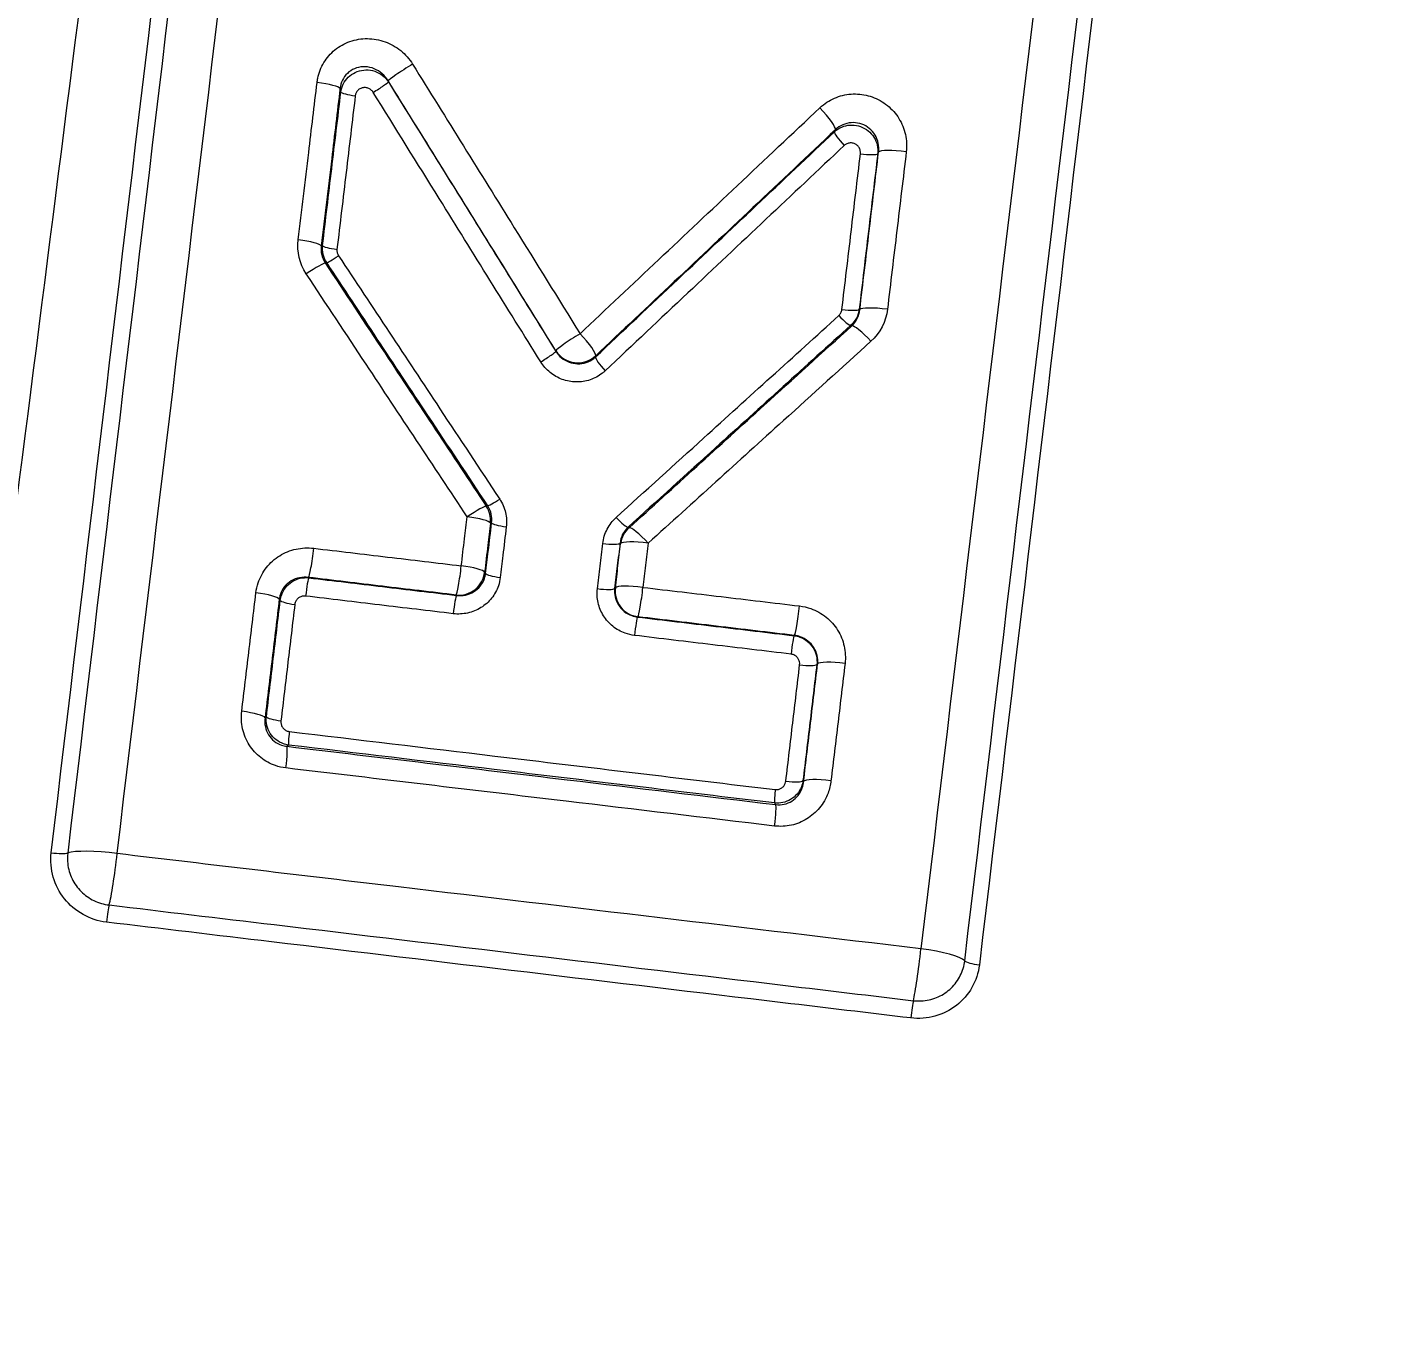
# Model space of a CAD drawing. Header units: millimetres. Extents: x 0 to 594, y 0 to 532.
# Drawn here: x 159.34 to 161.469, y 290.049 to 292.064 of the extents above; entities that cross this region are included whole.
import ezdxf

# ---------------------------------------------------------------- set-up
doc = ezdxf.new("R2010")
doc.units = ezdxf.units.MM
for name, color, linetype, true_color in [('1', 7, 'Continuous', 0xffffff), ('10', 7, 'Continuous', 0xffffff), ('3', 7, 'Continuous', 0xffffff)]:
    doc.layers.add(name, color=color, linetype=linetype, true_color=true_color)
doc.styles.add('iso-1', font='isocp.shx')
doc.dimstyles.get("Standard").update_dxf_attribs({"dimtxt": 0.18, "dimasz": 0.18, "dimexe": 0.18, "dimexo": 0.0625, "dimgap": 0.09, "dimtad": 0, "dimtih": 1, "dimtoh": 1, "dimdec": 4, "dimzin": 0, "dimdsep": 46, "dimtxsty": 'Standard', "dimcen": 0.09, "dimadec": 0, "dimazin": 0, "dimtfac": 1, "dimtdec": 4, "dimtofl": 0, "dimtmove": 0, "dimatfit": 3, "dimfxl": 1, "dimtolj": 1, "dimtzin": 0, "dimarcsym": 0})

# ---------------------------------------------------------------- blocks, each defined once
blk = doc.blocks.new('_U8')
at = {"layer": '1', "color": 250, "lineweight": 13}
for p, q in [((162.604778, 323.399195), (74.625292, 323.399195)), ((76.125292, 284.399195), (76.125292, 323.399195)), ((154.604778, 284.399195), (74.625292, 284.399195))]:
    blk.add_line(p, q, dxfattribs=at)
at = {"layer": '1', "color": 250, "lineweight": 18}
for points in [[(76.125292, 323.399195), (76.586075, 319.899197), (75.664508, 319.899193), (76.125292, 323.399195)], [(76.125292, 284.399195), (75.664508, 287.899193), (76.586075, 287.899197), (76.125292, 284.399195)]]:
    blk.add_solid(points, dxfattribs=at)
at = {"layer": '1', "color": 250, "linetype": 'Continuous', "lineweight": 18, "insert": (75.554239, 301.508142), "char_height": 3.5, "attachment_point": 7, "rotation": 90, "line_spacing_factor": 0.963855, "style": 'iso-1'}
blk.add_mtext('\\W0.6850;780', dxfattribs=at)
blk = doc.blocks.new('_U10')
at = {"layer": '1', "color": 250, "lineweight": 13}
for p, q in [((162.604778, 323.399195), (60.03289, 323.399195)), ((61.53289, 323.399195), (61.53289, 258.399195)), ((145.141402, 258.399195), (60.03289, 258.399195))]:
    blk.add_line(p, q, dxfattribs=at)
at = {"layer": '1', "color": 250, "lineweight": 18}
for points in [[(61.53289, 323.399195), (61.993674, 319.899197), (61.072106, 319.899193), (61.53289, 323.399195)], [(61.53289, 258.399195), (61.072106, 261.899193), (61.993674, 261.899197), (61.53289, 258.399195)]]:
    blk.add_solid(points, dxfattribs=at)
at = {"layer": '1', "color": 250, "linetype": 'Continuous', "lineweight": 18, "insert": (59.430587, 284.1488), "char_height": 3.5, "attachment_point": 7, "rotation": 90, "line_spacing_factor": 0.963855, "style": 'iso-1'}
blk.add_mtext('\\W0.7403;{\\H1.88x;(}1300{\\H1.88x;)}', dxfattribs=at)
blk = doc.blocks.new('_U14')
at = {"layer": '1', "color": 250, "lineweight": 13}
blk.add_arc((163.104778, 284.399195), 25.405151, 0, 184.999943, dxfattribs=at)

msp = doc.modelspace()

# ---------------------------------------------------------------- linework, layer by layer
at = {"layer": '10', "color": 250, "linetype": 'Continuous', "lineweight": 18}
for radius, start, end in [(72.5978, 295, 185), (12.49077, 239.241269, 129.241269)]:
    msp.add_arc((163.10478, 284.3992), radius, start, end, dxfattribs=at)
at = {"layer": '3', "color": 250, "linetype": 'Continuous', "lineweight": 13}
for centre, major_axis, ratio, start_param, end_param in [((159.93385, 292.00171), (-0.03397, -0.02112), 0.05751, 4.5617819, 6.1957738), ((159.78562, 291.97329), (0.03972, -0.00473), 0.13721, 0.0881019, 1.4877848), ((159.85124, 291.96093), (-0.02482, 0.00296), 0.138313, 0.0881155, 1.4887922), ((159.87904, 291.96626), (0.02123, 0.0132), 0.057448, 4.5617594, 6.1957741), ((160.56599, 291.9336), (0.02743, -0.02912), 0.160154, 0.0884106, 1.6096152), ((160.60952, 291.88406), (-0.01714, 0.0182), 0.160435, 0.0884147, 1.6115757), ((160.63468, 291.87126), (0.02482, -0.00296), 0.150052, 4.6412665, 6.1949169), ((160.70016, 291.86531), (-0.03972, 0.00473), 0.150987, 4.6421406, 6.1949042), ((159.75653, 291.72922), (0.03972, -0.00473), 0.141754, 0.088159, 1.4916322), ((159.82285, 291.72284), (-0.02482, 0.00296), 0.142717, 0.0881713, 1.4925288), ((159.82519, 291.71292), (-0.02084, -0.01381), 0.058839, 0.0874183, 1.4185166), ((159.76904, 291.67629), (0.03334, 0.0221), 0.058857, 0.0874184, 1.4184564), ((160.60589, 291.62988), (0.02482, -0.00296), 0.154215, 4.6448759, 6.1948595), ((160.67102, 291.62083), (-0.03972, 0.00473), 0.155181, 4.6457822, 6.194846), ((160.60109, 291.62056), (-0.01679, 0.01853), 0.160596, 1.6210519, 3.0531756), ((160.64548, 291.57111), (0.02686, -0.02964), 0.160875, 1.6230318, 3.0531715), ((160.19403, 291.58321), (-0.03397, -0.02112), 0.073074, 4.5624302, 6.1956843), ((160.19403, 291.58321), (0.02743, -0.02912), 0.160884, 0.0884212, 1.6120466), ((160.13872, 291.54855), (0.02123, 0.0132), 0.073017, 4.5623602, 6.1956847), ((160.19403, 291.58321), (-0.03968, 0.00501), 0.99035, 0.6801276, 2.4614651), ((160.23887, 291.53492), (-0.01714, 0.0182), 0.16121, 0.088426, 1.6140063), ((160.07503, 291.33591), (-0.02084, -0.01381), 0.073141, 0.0875014, 1.4184682), ((160.01892, 291.2992), (0.03334, 0.0221), 0.073204, 0.0875018, 1.418361), ((160.01892, 291.2992), (0.03972, -0.00473), 0.153794, 0.0883199, 1.5018067), ((160.01892, 291.2992), (0.00964, -0.03882), 0.995696, 1.2238486, 1.9177441), ((160.2556, 291.30753), (-0.01679, 0.01853), 0.161493, 1.6231634, 3.0531625), ((160.08519, 291.29288), (-0.02482, 0.00296), 0.154686, 0.0883324, 1.5026688), ((160.29999, 291.25807), (0.01885, 0.03528), 0.995665, 1.2140502, 1.9275424), ((160.29999, 291.25807), (0.02686, -0.02964), 0.161821, 1.6251554, 3.0531576), ((160.23484, 291.26714), (-0.02482, 0.00296), 0.156952, 1.5047967, 3.0532282), ((160.29999, 291.25807), (0.03972, -0.00473), 0.157901, 1.5056854, 3.0532146), ((159.78083, 291.25042), (0.00474, 0.03972), 0.071695, 3.2290848, 4.8646179), ((160.00985, 291.2231), (-0.00474, -0.03972), 0.068637, 0.0874733, 1.7263393), ((160.00985, 291.2231), (-0.03119, -0.02505), 0.992373, 0.7853082, 2.3562845), ((160.00985, 291.2231), (0.03972, -0.00473), 0.155267, 0.0883406, 1.5029198), ((160.07582, 291.21436), (-0.02482, 0.00296), 0.156196, 0.0883537, 1.5038119), ((159.77401, 291.18552), (-0.00296, -0.02482), 0.070759, 3.229079, 4.8659155), ((160.29181, 291.18946), (0.03972, -0.00473), 0.159197, 1.5066696, 3.053196), ((160.29181, 291.18946), (0.00474, 0.03972), 0.064893, 3.2290439, 4.8719408), ((159.69123, 291.18133), (-0.03972, 0.00473), 0.152442, 3.2298938, 4.6415347), ((159.75721, 291.17256), (0.02482, -0.00296), 0.153385, 3.2299069, 4.6424303), ((160.003, 291.15822), (0.00296, 0.02482), 0.067716, 0.0874677, 1.7276111), ((160.22649, 291.19715), (-0.02482, 0.00296), 0.158281, 1.5058051, 3.0532092), ((160.29181, 291.18946), (-0.0246, 0.03154), 0.992282, 0.7794166, 2.3621761), ((160.53472, 291.16048), (0.00474, 0.03972), 0.061686, 3.229026, 4.8753315), ((160.28399, 291.12472), (-0.00296, -0.02482), 0.064002, 3.2290389, 4.8731678), ((160.5269, 291.09576), (-0.00296, -0.02482), 0.06081, 3.2290213, 4.876532), ((160.54018, 291.07905), (-0.02482, 0.00296), 0.164187, 1.5111847, 3.0531225), ((160.60552, 291.07135), (0.03972, -0.00473), 0.165077, 1.5120381, 3.0531091), ((159.6693, 290.99737), (-0.03972, 0.00473), 0.156183, 3.2299462, 4.6442203), ((159.7357, 290.99218), (0.02482, -0.00296), 0.15703, 3.2299582, 4.6450514), ((159.74857, 290.97569), (0.00296, 0.02482), 0.067736, 1.7286273, 3.0541248), ((159.73796, 290.9094), (-0.00474, -0.03972), 0.066796, 1.7300092, 3.0541304), ((160.58381, 290.88918), (0.03972, -0.00473), 0.168502, 1.5145347, 3.053057), ((160.5023, 290.88584), (0.00296, 0.02482), 0.05792, 1.7389928, 3.0541791), ((160.5187, 290.89901), (-0.02482, 0.00296), 0.167589, 1.5136633, 3.053071), ((160.49635, 290.81894), (-0.00474, -0.03972), 0.056962, 1.7403564, 3.0541839), ((159.37933, 290.78757), (-0.02482, 0.00297), 0.157632, 1.5027214, 2.82147), ((159.47299, 290.77137), (-0.07447, 0.00888), 0.158943, 4.6455077, 5.9629921), ((159.47299, 290.77137), (-0.00889, -0.07447), 0.067662, 0.4129936, 1.7300675), ((159.46483, 290.6801), (-0.00295, -0.02483), 0.066404, 3.5545491, 4.8737113), ((160.72107, 290.62243), (-0.00889, -0.07447), 0.051676, 0.429556, 1.7467347), ((160.72107, 290.62243), (-0.07447, 0.00887), 0.17525, 3.3439495, 4.6614572), ((160.81875, 290.61434), (0.02482, -0.00296), 0.17647, 3.3439949, 4.662719), ((160.71243, 290.5319), (-0.00295, -0.02483), 0.050536, 3.5711219, 4.890179)]:
    msp.add_ellipse(centre, major_axis=major_axis, ratio=ratio, start_param=start_param, end_param=end_param, dxfattribs=at)
for points, knots in [([(158.43224, 283.5753), (158.42359, 283.62573), (158.41563, 283.67823), (158.40191, 283.78108), (158.39599, 283.83249), (158.38068, 283.98665), (158.37374, 284.08934), (158.36029, 284.39741), (158.36105, 284.60274), (158.37885, 285.2196), (158.41099, 285.63202), (158.48667, 286.46103), (158.53122, 286.87752), (158.62651, 287.71466), (158.67716, 288.13366), (158.83443, 289.39175), (158.94589, 290.23218), (159.16847, 291.91676), (159.27962, 292.76089), (159.49251, 294.45274), (159.59431, 295.30043), (159.78304, 296.99895), (159.87003, 297.84976), (160.10319, 300.40665), (160.22176, 302.117), (160.32387, 304.69333), (160.34524, 305.55396), (160.35902, 307.27964), (160.35138, 308.14623), (160.30491, 309.8711), (160.26613, 310.73042), (160.15851, 312.44242), (160.08949, 313.29505), (159.92701, 314.993), (159.83339, 315.8383), (159.6376, 317.52104), (159.53575, 318.35848), (159.39596, 319.60862), (159.3516, 320.02433), (159.26969, 320.85369), (159.23212, 321.26608), (159.16796, 322.08301), (159.14015, 322.48787), (159.12237, 323.09079), (159.12063, 323.29105), (159.13171, 323.59092), (159.13767, 323.69078), (159.15155, 323.84058), (159.15701, 323.89051), (159.16663, 323.9654), (159.17008, 323.99037), (159.17748, 324.0403), (159.1815, 324.06601), (159.18568, 324.09024)], [0, 0, 0, 0, 0.0039063, 0.0039063, 0.0078125, 0.0078125, 0.015625, 0.015625, 0.03125, 0.03125, 0.0625, 0.0625, 0.09375, 0.09375, 0.125, 0.125, 0.1875, 0.1875, 0.25, 0.25, 0.3125, 0.3125, 0.375, 0.375, 0.5, 0.5, 0.5625, 0.5625, 0.625, 0.625, 0.6875, 0.6875, 0.75, 0.75, 0.8125, 0.8125, 0.875, 0.875, 0.90625, 0.90625, 0.9375, 0.9375, 0.96875, 0.96875, 0.984375, 0.984375, 0.9921875, 0.9921875, 0.9960937, 0.9960937, 0.9980469, 0.9980469, 1, 1, 1, 1]), ([(159.77389, 318.42297), (159.8544, 317.70589), (159.93743, 316.98588), (160.09402, 315.54044), (160.16753, 314.81501), (160.36072, 312.63117), (160.45184, 311.16523), (160.522, 308.95369), (160.5346, 308.21352), (160.5392, 306.73311), (160.5313, 305.99443), (160.47988, 303.78252), (160.40899, 302.31323), (160.20964, 299.38289), (160.08109, 297.92177), (159.77936, 295.00803), (159.60539, 293.55554), (159.33107, 291.38489), (159.23762, 290.66267), (159.05364, 289.22094), (158.96284, 288.50145), (158.83654, 287.42398), (158.79594, 287.06475), (158.72094, 286.35014), (158.6862, 285.99447), (158.62963, 285.28622), (158.60677, 284.93369), (158.59614, 284.23085), (158.60691, 283.88062), (158.6664, 283.53011)], [0, 0, 0, 0, 0.0625, 0.0625, 0.125, 0.125, 0.25, 0.25, 0.3125, 0.3125, 0.375, 0.375, 0.5, 0.5, 0.625, 0.625, 0.75, 0.75, 0.8125, 0.8125, 0.875, 0.875, 0.90625, 0.90625, 0.9375, 0.9375, 0.96875, 0.96875, 1, 1, 1, 1]), ([(159.78956, 291.97833), (159.78983, 291.98054), (159.79018, 291.98274), (159.7924, 291.99341), (159.79564, 292.00171), (159.80462, 292.01659), (159.81051, 292.02336), (159.82416, 292.03449), (159.83216, 292.03896), (159.84916, 292.04493), (159.85843, 292.04645), (159.87683, 292.04632), (159.88623, 292.04462), (159.90371, 292.03829), (159.91204, 292.03358), (159.92651, 292.02187), (159.93284, 292.0147), (159.93775, 292.00681)], [0, 0, 0, 0, 0.0336149, 0.0336149, 0.1665158, 0.1665158, 0.3005007, 0.3005007, 0.4370244, 0.4370244, 0.5764107, 0.5764107, 0.7176175, 0.7176175, 0.858821, 0.858821, 1, 1, 1, 1]), ([(159.93775, 292.00681), (159.99034, 291.9222), (160.04292, 291.83762), (160.12952, 291.69831), (160.16355, 291.64355), (160.19758, 291.58882)], [0, 0, 0, 0, 0.6069175, 0.6069175, 1, 1, 1, 1]), ([(159.89991, 291.98084), (159.89739, 291.98503), (159.89417, 291.98885), (159.88683, 291.99519), (159.88262, 291.99779), (159.87379, 292.0014), (159.86905, 292.00248), (159.85976, 292.00292), (159.85509, 292.00233), (159.84653, 291.99958), (159.84249, 291.99743), (159.83563, 291.99194), (159.83268, 291.98854), (159.8282, 291.98101), (159.82661, 291.97677), (159.82554, 291.97132), (159.82537, 291.97019), (159.82524, 291.96906)], [0, 0, 0, 0, 0.1452074, 0.1452074, 0.2903391, 0.2903391, 0.4337224, 0.4337224, 0.5726079, 0.5726079, 0.70633, 0.70633, 0.8366638, 0.8366638, 0.9667955, 0.9667955, 1, 1, 1, 1]), ([(159.82648, 291.96358), (159.82662, 291.96466), (159.8268, 291.96574), (159.82792, 291.97101), (159.82956, 291.97511), (159.83406, 291.9825), (159.837, 291.98589), (159.84381, 291.9915), (159.8478, 291.99379), (159.85626, 291.99691), (159.86087, 291.99778), (159.87002, 291.99793), (159.8747, 291.99721), (159.88338, 291.99432), (159.88752, 291.99212), (159.8947, 291.98655), (159.89783, 291.9831), (159.90025, 291.9793)], [0, 0, 0, 0, 0.0337115, 0.0337115, 0.1675072, 0.1675072, 0.3025882, 0.3025882, 0.4398901, 0.4398901, 0.5793493, 0.5793493, 0.7198772, 0.7198772, 0.8599546, 0.8599546, 1, 1, 1, 1]), ([(159.76034, 291.73446), (159.76574, 291.77955), (159.77115, 291.82465), (159.78089, 291.90594), (159.78522, 291.94213), (159.78956, 291.97833)], [0, 0, 0, 0, 0.5548352, 0.5548352, 1, 1, 1, 1]), ([(159.82524, 291.96906), (159.82092, 291.93283), (159.81661, 291.89661), (159.80691, 291.81526), (159.80153, 291.77013), (159.79615, 291.72501)], [0, 0, 0, 0, 0.4451623, 0.4451623, 1, 1, 1, 1]), ([(159.79808, 291.72548), (159.80281, 291.76515), (159.80754, 291.80483), (159.81701, 291.88419), (159.82175, 291.92388), (159.82648, 291.96358)], [0, 0, 0, 0, 0.4999989, 0.4999989, 1, 1, 1, 1]), ([(159.8766, 291.96307), (159.87568, 291.96456), (159.87449, 291.9659), (159.87177, 291.9681), (159.87021, 291.96899), (159.86693, 291.97018), (159.86517, 291.9705), (159.86171, 291.97053), (159.85998, 291.97024), (159.85679, 291.96913), (159.85529, 291.96829), (159.85273, 291.9662), (159.85162, 291.96493), (159.84994, 291.96214), (159.84933, 291.96058), (159.84892, 291.95858), (159.84885, 291.95817), (159.8488, 291.95775)], [0, 0, 0, 0, 0.1413303, 0.1413303, 0.2826375, 0.2826375, 0.4238222, 0.4238222, 0.5631006, 0.5631006, 0.6995246, 0.6995246, 0.8334781, 0.8334781, 0.9664166, 0.9664166, 1, 1, 1, 1]), ([(160.1365, 291.54505), (160.08401, 291.62947), (160.03151, 291.71392), (159.94486, 291.85328), (159.91074, 291.90817), (159.8766, 291.96307)], [0, 0, 0, 0, 0.6061868, 0.6061868, 1, 1, 1, 1]), ([(160.16006, 291.56238), (160.12599, 291.61718), (160.09191, 291.672), (160.0052, 291.81147), (159.95256, 291.89614), (159.89991, 291.98084)], [0, 0, 0, 0, 0.3930789, 0.3930789, 1, 1, 1, 1]), ([(159.90025, 291.9793), (159.93436, 291.92444), (159.96846, 291.86959), (160.05504, 291.73032), (160.10751, 291.64593), (160.15995, 291.56157)], [0, 0, 0, 0, 0.3938109, 0.3938109, 1, 1, 1, 1]), ([(159.8488, 291.95775), (159.84408, 291.91804), (159.83936, 291.87833), (159.82992, 291.79893), (159.8252, 291.75923), (159.82048, 291.71954)], [0, 0, 0, 0, 0.4999996, 0.4999996, 1, 1, 1, 1]), ([(160.56958, 291.93912), (160.57133, 291.94077), (160.57316, 291.94234), (160.58201, 291.94926), (160.59001, 291.95357), (160.60678, 291.95923), (160.61578, 291.96066), (160.63353, 291.96047), (160.64254, 291.95886), (160.65933, 291.95283), (160.66735, 291.94832), (160.68129, 291.93707), (160.68741, 291.93016), (160.69688, 291.91494), (160.70037, 291.90641), (160.70426, 291.88896), (160.70472, 291.8798), (160.70367, 291.87096)], [0, 0, 0, 0, 0.0369696, 0.0369696, 0.1742071, 0.1742071, 0.3111082, 0.3111082, 0.448059, 0.448059, 0.5854136, 0.5854136, 0.7233494, 0.7233494, 0.8616679, 0.8616679, 1, 1, 1, 1]), ([(160.19758, 291.58882), (160.27891, 291.66539), (160.36023, 291.74198), (160.48424, 291.85875), (160.52691, 291.89893), (160.56958, 291.93912)], [0, 0, 0, 0, 0.6558771, 0.6558771, 1, 1, 1, 1]), ([(160.22154, 291.5528), (160.2642, 291.59299), (160.30686, 291.63317), (160.43041, 291.74955), (160.5113, 291.82575), (160.59219, 291.90194)], [0, 0, 0, 0, 0.3453213, 0.3453213, 1, 1, 1, 1]), ([(160.59372, 291.90498), (160.55105, 291.86479), (160.50838, 291.8246), (160.3844, 291.7078), (160.30308, 291.63119), (160.22177, 291.55459)], [0, 0, 0, 0, 0.3441181, 0.3441181, 1, 1, 1, 1]), ([(160.59219, 291.90194), (160.59306, 291.90275), (160.59396, 291.90353), (160.59836, 291.90692), (160.60234, 291.90903), (160.61069, 291.91179), (160.61517, 291.91247), (160.62404, 291.91234), (160.62854, 291.91152), (160.63694, 291.90851), (160.64096, 291.90626), (160.64796, 291.90068), (160.65104, 291.89726), (160.65582, 291.88972), (160.65759, 291.8855), (160.6596, 291.87687), (160.65986, 291.87234), (160.65937, 291.86798)], [0, 0, 0, 0, 0.0369129, 0.0369129, 0.1740076, 0.1740076, 0.3109405, 0.3109405, 0.4480478, 0.4480478, 0.5855906, 0.5855906, 0.7236402, 0.7236402, 0.8619082, 0.8619082, 1, 1, 1, 1]), ([(160.66066, 291.87055), (160.66124, 291.87507), (160.66106, 291.87974), (160.65919, 291.88865), (160.65749, 291.893), (160.65281, 291.90075), (160.64978, 291.90427), (160.64283, 291.90997), (160.63883, 291.91226), (160.63043, 291.91529), (160.62592, 291.91609), (160.61701, 291.91613), (160.61248, 291.91537), (160.60404, 291.91243), (160.6, 291.9102), (160.59553, 291.90664), (160.59461, 291.90583), (160.59372, 291.90498)], [0, 0, 0, 0, 0.1392594, 0.1392594, 0.2780462, 0.2780462, 0.4158724, 0.4158724, 0.5526733, 0.5526733, 0.6889592, 0.6889592, 0.8254731, 0.8254731, 0.962877, 0.962877, 1, 1, 1, 1]), ([(160.6073, 291.88057), (160.52642, 291.80436), (160.44554, 291.72816), (160.322, 291.61176), (160.27934, 291.57157), (160.23668, 291.53137)], [0, 0, 0, 0, 0.6546734, 0.6546734, 1, 1, 1, 1]), ([(160.63247, 291.86775), (160.63267, 291.86941), (160.63258, 291.87113), (160.63185, 291.87441), (160.63119, 291.87601), (160.62941, 291.87887), (160.62826, 291.88017), (160.62565, 291.88228), (160.62414, 291.88313), (160.62099, 291.88426), (160.6193, 291.88457), (160.61597, 291.88461), (160.61428, 291.88434), (160.61113, 291.88328), (160.60963, 291.88247), (160.60797, 291.88117), (160.60763, 291.88088), (160.6073, 291.88057)], [0, 0, 0, 0, 0.1383761, 0.1383761, 0.2768017, 0.2768017, 0.4148382, 0.4148382, 0.5522292, 0.5522292, 0.6891387, 0.6891387, 0.8259398, 0.8259398, 0.963052, 0.963052, 1, 1, 1, 1]), ([(160.60376, 291.62626), (160.60854, 291.6665), (160.61333, 291.70674), (160.6229, 291.78724), (160.62768, 291.82749), (160.63247, 291.86775)], [0, 0, 0, 0, 0.5000027, 0.5000027, 1, 1, 1, 1]), ([(160.65937, 291.86798), (160.65457, 291.82773), (160.64977, 291.7875), (160.64017, 291.70704), (160.63537, 291.66681), (160.63057, 291.62659)], [0, 0, 0, 0, 0.4999987, 0.4999987, 1, 1, 1, 1]), ([(160.63152, 291.62609), (160.63638, 291.66682), (160.64123, 291.70756), (160.65095, 291.78904), (160.65581, 291.8298), (160.66066, 291.87055)], [0, 0, 0, 0, 0.4999986, 0.4999986, 1, 1, 1, 1]), ([(160.70367, 291.87096), (160.69879, 291.83023), (160.69391, 291.78951), (160.68415, 291.70807), (160.67927, 291.66736), (160.6744, 291.62666)], [0, 0, 0, 0, 0.5000037, 0.5000037, 1, 1, 1, 1]), ([(159.79615, 291.72501), (159.79555, 291.72053), (159.79572, 291.71581), (159.79771, 291.70681), (159.79957, 291.70238), (159.80215, 291.69847)], [0, 0, 0, 0, 0.5019692, 0.5019692, 1, 1, 1, 1]), ([(159.79615, 291.72501), (159.79621, 291.72502), (159.79626, 291.72503), (159.7969, 291.72519), (159.79749, 291.72534), (159.79808, 291.72548)], [0, 0, 0, 0, 0.0801167, 0.0801167, 1, 1, 1, 1]), ([(159.8045, 291.69905), (159.80193, 291.70293), (159.80002, 291.70732), (159.79788, 291.71627), (159.79758, 291.72095), (159.79808, 291.72548)], [0, 0, 0, 0, 0.5052089, 0.5052089, 1, 1, 1, 1]), ([(159.82048, 291.71954), (159.82028, 291.71785), (159.82038, 291.71609), (159.82116, 291.71272), (159.82187, 291.71107), (159.82283, 291.70961)], [0, 0, 0, 0, 0.496418, 0.496418, 1, 1, 1, 1]), ([(159.82283, 291.70961), (159.84904, 291.67007), (159.87524, 291.63052), (159.92764, 291.55145), (159.95383, 291.51192), (160.01098, 291.42569), (160.04192, 291.37899), (160.07286, 291.3323)], [0, 0, 0, 0, 0.3142942, 0.3142942, 0.6285801, 0.6285801, 1, 1, 1, 1]), ([(159.8045, 291.69905), (159.80394, 291.69892), (159.80339, 291.69878), (159.8026, 291.69858), (159.80237, 291.69853), (159.80215, 291.69847)], [0, 0, 0, 0, 0.7098034, 0.7098034, 1, 1, 1, 1]), ([(159.80215, 291.69847), (159.83309, 291.65178), (159.86403, 291.60509), (159.92114, 291.5189), (159.94732, 291.4794), (159.99966, 291.40041), (160.02583, 291.36091), (160.052, 291.32143)], [0, 0, 0, 0, 0.3713678, 0.3713678, 0.6856806, 0.6856806, 1, 1, 1, 1]), ([(160.05436, 291.32202), (160.02344, 291.36867), (159.99251, 291.41534), (159.93541, 291.50151), (159.90923, 291.54101), (159.85687, 291.62002), (159.83069, 291.65954), (159.8045, 291.69905)], [0, 0, 0, 0, 0.3714221, 0.3714221, 0.6857077, 0.6857077, 1, 1, 1, 1]), ([(160.02239, 291.30497), (159.99625, 291.34441), (159.97011, 291.38386), (159.91782, 291.46276), (159.89168, 291.50222), (159.83463, 291.58831), (159.80372, 291.63494), (159.77282, 291.68158)], [0, 0, 0, 0, 0.3143226, 0.3143226, 0.6286356, 0.6286356, 1, 1, 1, 1]), ([(160.59897, 291.61694), (160.60026, 291.61811), (160.60136, 291.61954), (160.603, 291.62269), (160.60354, 291.62447), (160.60376, 291.62626)], [0, 0, 0, 0, 0.4925976, 0.4925976, 1, 1, 1, 1]), ([(160.63057, 291.62659), (160.62996, 291.62184), (160.62845, 291.61712), (160.62401, 291.60877), (160.62103, 291.60498), (160.61755, 291.60187)], [0, 0, 0, 0, 0.5063137, 0.5063137, 1, 1, 1, 1]), ([(160.61914, 291.60102), (160.62258, 291.60421), (160.62544, 291.60806), (160.62966, 291.61652), (160.63103, 291.62129), (160.63152, 291.62609)], [0, 0, 0, 0, 0.4892595, 0.4892595, 1, 1, 1, 1]), ([(160.25349, 291.30385), (160.29874, 291.34486), (160.34399, 291.38587), (160.42419, 291.45855), (160.45915, 291.49023), (160.52906, 291.55358), (160.56401, 291.58526), (160.59897, 291.61694)], [0, 0, 0, 0, 0.392959, 0.392959, 0.6964805, 0.6964805, 1, 1, 1, 1]), ([(160.61755, 291.60187), (160.58259, 291.5702), (160.54764, 291.53852), (160.47773, 291.47518), (160.44277, 291.44351), (160.36256, 291.37084), (160.31731, 291.32984), (160.27206, 291.28884)], [0, 0, 0, 0, 0.3035189, 0.3035189, 0.6070378, 0.6070378, 1, 1, 1, 1]), ([(160.27366, 291.28798), (160.30861, 291.31965), (160.34356, 291.35131), (160.41346, 291.41465), (160.44841, 291.44632), (160.52862, 291.519), (160.57388, 291.56001), (160.61914, 291.60102)], [0, 0, 0, 0, 0.3035064, 0.3035064, 0.6070131, 0.6070131, 1, 1, 1, 1]), ([(160.61914, 291.60102), (160.619, 291.60109), (160.61887, 291.60117), (160.61834, 291.60145), (160.61794, 291.60166), (160.61755, 291.60187)], [0, 0, 0, 0, 0.2619297, 0.2619297, 1, 1, 1, 1]), ([(160.15995, 291.56157), (160.16231, 291.55775), (160.16536, 291.55429), (160.17232, 291.5486), (160.17633, 291.54631), (160.18475, 291.5432), (160.18928, 291.54234), (160.19822, 291.54215), (160.20276, 291.54282), (160.21122, 291.54559), (160.21525, 291.54772), (160.21972, 291.55118), (160.22065, 291.55197), (160.22154, 291.5528)], [0, 0, 0, 0, 0.1890673, 0.1890673, 0.3783533, 0.3783533, 0.5681392, 0.5681392, 0.7582857, 0.7582857, 0.948375, 0.948375, 1, 1, 1, 1]), ([(160.64884, 291.57697), (160.60357, 291.53597), (160.55831, 291.49498), (160.47809, 291.42232), (160.44313, 291.39066), (160.37322, 291.32734), (160.33827, 291.29568), (160.30332, 291.26402)], [0, 0, 0, 0, 0.3929907, 0.3929907, 0.6964969, 0.6964969, 1, 1, 1, 1]), ([(160.23668, 291.53137), (160.23524, 291.53001), (160.23373, 291.52871), (160.22646, 291.52305), (160.2199, 291.51955), (160.20614, 291.51497), (160.19876, 291.51383), (160.18421, 291.51405), (160.17684, 291.51541), (160.16314, 291.5204), (160.15662, 291.52409), (160.14529, 291.53326), (160.14034, 291.53887), (160.1365, 291.54505)], [0, 0, 0, 0, 0.0516337, 0.0516337, 0.2416229, 0.2416229, 0.4315646, 0.4315646, 0.6212171, 0.6212171, 0.8105841, 0.8105841, 1, 1, 1, 1]), ([(160.07286, 291.3323), (160.07705, 291.32598), (160.08013, 291.3188), (160.08351, 291.30421), (160.08391, 291.29659), (160.08304, 291.28925)], [0, 0, 0, 0, 0.504489, 0.504489, 1, 1, 1, 1]), ([(160.01328, 291.22893), (160.01495, 291.24291), (160.01663, 291.25689), (160.01966, 291.28224), (160.02103, 291.29361), (160.02239, 291.30497)], [0, 0, 0, 0, 0.5516313, 0.5516313, 1, 1, 1, 1]), ([(160.052, 291.32143), (160.0522, 291.32148), (160.05239, 291.32153), (160.05318, 291.32172), (160.05377, 291.32187), (160.05436, 291.32202)], [0, 0, 0, 0, 0.2520495, 0.2520495, 1, 1, 1, 1]), ([(160.06042, 291.29549), (160.061, 291.29998), (160.06081, 291.30468), (160.0588, 291.31367), (160.05693, 291.31811), (160.05436, 291.32202)], [0, 0, 0, 0, 0.4989572, 0.4989572, 1, 1, 1, 1]), ([(160.23274, 291.26345), (160.23367, 291.27122), (160.23603, 291.27892), (160.24311, 291.29257), (160.24787, 291.29876), (160.25349, 291.30385)], [0, 0, 0, 0, 0.5075609, 0.5075609, 1, 1, 1, 1]), ([(160.05855, 291.29503), (160.0572, 291.28365), (160.05584, 291.27228), (160.05282, 291.24691), (160.05115, 291.23292), (160.04948, 291.21893)], [0, 0, 0, 0, 0.448368, 0.448368, 1, 1, 1, 1]), ([(160.05105, 291.21697), (160.05241, 291.22834), (160.05377, 291.23971), (160.05689, 291.26589), (160.05865, 291.28069), (160.06042, 291.29549)], [0, 0, 0, 0, 0.4345073, 0.4345073, 1, 1, 1, 1]), ([(160.06042, 291.29549), (160.05999, 291.29539), (160.05957, 291.29528), (160.05895, 291.29513), (160.05875, 291.29508), (160.05855, 291.29503)], [0, 0, 0, 0, 0.6818394, 0.6818394, 1, 1, 1, 1]), ([(160.08304, 291.28925), (160.08128, 291.27444), (160.07952, 291.25963), (160.0764, 291.23345), (160.07505, 291.22207), (160.0737, 291.21069)], [0, 0, 0, 0, 0.5654922, 0.5654922, 1, 1, 1, 1]), ([(160.27206, 291.28884), (160.26861, 291.28567), (160.26573, 291.28184), (160.26145, 291.2734), (160.26005, 291.26864), (160.25953, 291.26385)], [0, 0, 0, 0, 0.4905629, 0.4905629, 1, 1, 1, 1]), ([(160.27206, 291.28884), (160.27255, 291.28857), (160.27305, 291.2883), (160.27359, 291.28802), (160.27362, 291.288), (160.27366, 291.28798)], [0, 0, 0, 0, 0.9348514, 0.9348514, 1, 1, 1, 1]), ([(160.22441, 291.19342), (160.2258, 291.20509), (160.22719, 291.21676), (160.22997, 291.24011), (160.23136, 291.25178), (160.23274, 291.26345)], [0, 0, 0, 0, 0.5000006, 0.5000006, 1, 1, 1, 1]), ([(160.25953, 291.26385), (160.25814, 291.25218), (160.25675, 291.24052), (160.25396, 291.21718), (160.25257, 291.20552), (160.25118, 291.19385)], [0, 0, 0, 0, 0.4999998, 0.4999998, 1, 1, 1, 1]), ([(160.25231, 291.19474), (160.25368, 291.20617), (160.25504, 291.2176), (160.25776, 291.24047), (160.25913, 291.2519), (160.26049, 291.26334)], [0, 0, 0, 0, 0.4999998, 0.4999998, 1, 1, 1, 1]), ([(160.26049, 291.26334), (160.26046, 291.26336), (160.26042, 291.26338), (160.2601, 291.26355), (160.25982, 291.2637), (160.25953, 291.26385)], [0, 0, 0, 0, 0.1088451, 0.1088451, 1, 1, 1, 1]), ([(160.30332, 291.26402), (160.30195, 291.25259), (160.30058, 291.24117), (160.29784, 291.21832), (160.29648, 291.20689), (160.29511, 291.19547)], [0, 0, 0, 0, 0.5000009, 0.5000009, 1, 1, 1, 1]), ([(159.69476, 291.18704), (159.69539, 291.1923), (159.69657, 291.19753), (159.70113, 291.21109), (159.70557, 291.21924), (159.71682, 291.23341), (159.72381, 291.23963), (159.73929, 291.24924), (159.74798, 291.25277), (159.76583, 291.25672), (159.77524, 291.25719), (159.78436, 291.25611)], [0, 0, 0, 0, 0.1263064, 0.1263064, 0.3435091, 0.3435091, 0.5625016, 0.5625016, 0.7812635, 0.7812635, 1, 1, 1, 1]), ([(159.78436, 291.25611), (159.82251, 291.25158), (159.86066, 291.24705), (159.93697, 291.23799), (159.97512, 291.23346), (160.01328, 291.22893)], [0, 0, 0, 0, 0.5000002, 0.5000002, 1, 1, 1, 1]), ([(160.0058, 291.18296), (160.01041, 291.18238), (160.01514, 291.18256), (160.02413, 291.18444), (160.02851, 291.18615), (160.03631, 291.19085), (160.03985, 291.19391), (160.04554, 291.20091), (160.0478, 291.20495), (160.05012, 291.21171), (160.05073, 291.21433), (160.05105, 291.21697)], [0, 0, 0, 0, 0.2193892, 0.2193892, 0.4389903, 0.4389903, 0.6581831, 0.6581831, 0.87439, 0.87439, 1, 1, 1, 1]), ([(160.04948, 291.21893), (160.04951, 291.2189), (160.04953, 291.21886), (160.05005, 291.21821), (160.05055, 291.21759), (160.05105, 291.21697)], [0, 0, 0, 0, 0.0475433, 0.0475433, 1, 1, 1, 1]), ([(159.77636, 291.21082), (159.77172, 291.21144), (159.76696, 291.21128), (159.75792, 291.20946), (159.75352, 291.20778), (159.74568, 291.20312), (159.74212, 291.2001), (159.7364, 291.19313), (159.73413, 291.18911), (159.73179, 291.18237), (159.73119, 291.17978), (159.73086, 291.17715)], [0, 0, 0, 0, 0.2207216, 0.2207216, 0.4416768, 0.4416768, 0.6612448, 0.6612448, 0.8762781, 0.8762781, 1, 1, 1, 1]), ([(159.73244, 291.17517), (159.73275, 291.17782), (159.73333, 291.18045), (159.73557, 291.18727), (159.73776, 291.19138), (159.74332, 291.19855), (159.74679, 291.2017), (159.75445, 291.2066), (159.75876, 291.20842), (159.76761, 291.21048), (159.77229, 291.21076), (159.77681, 291.21026)], [0, 0, 0, 0, 0.1272367, 0.1272367, 0.3451678, 0.3451678, 0.5639094, 0.5639094, 0.7818922, 0.7818922, 1, 1, 1, 1]), ([(160.00537, 291.1835), (159.9672, 291.18806), (159.92903, 291.19261), (159.85269, 291.20172), (159.81452, 291.20627), (159.77636, 291.21082)], [0, 0, 0, 0, 0.4999994, 0.4999994, 1, 1, 1, 1]), ([(159.77681, 291.21026), (159.81497, 291.20571), (159.85313, 291.20116), (159.92946, 291.19206), (159.96763, 291.18751), (160.0058, 291.18296)], [0, 0, 0, 0, 0.4999994, 0.4999994, 1, 1, 1, 1]), ([(160.0737, 291.21069), (160.07319, 291.20639), (160.07222, 291.20212), (160.06851, 291.19107), (160.0649, 291.18444), (160.05575, 291.17293), (160.05006, 291.16788), (160.03749, 291.16009), (160.03044, 291.15722), (160.01593, 291.15403), (160.00829, 291.15365), (160.00088, 291.15454)], [0, 0, 0, 0, 0.1270494, 0.1270494, 0.3443697, 0.3443697, 0.5631438, 0.5631438, 0.7815387, 0.7815387, 1, 1, 1, 1]), ([(160.29511, 291.19547), (160.33557, 291.19067), (160.37603, 291.18586), (160.45697, 291.17625), (160.49744, 291.17145), (160.53791, 291.16664)], [0, 0, 0, 0, 0.5000003, 0.5000003, 1, 1, 1, 1]), ([(159.67275, 291.00324), (159.67641, 291.03386), (159.68008, 291.06449), (159.68742, 291.12576), (159.69109, 291.1564), (159.69476, 291.18704)], [0, 0, 0, 0, 0.4999988, 0.4999988, 1, 1, 1, 1]), ([(159.73086, 291.17715), (159.7272, 291.14648), (159.72355, 291.11582), (159.71624, 291.0545), (159.71258, 291.02385), (159.70893, 290.9932)], [0, 0, 0, 0, 0.4999993, 0.4999993, 1, 1, 1, 1]), ([(159.71093, 290.99479), (159.71451, 291.02484), (159.7181, 291.0549), (159.72527, 291.11503), (159.72886, 291.1451), (159.73244, 291.17517)], [0, 0, 0, 0, 0.4999993, 0.4999993, 1, 1, 1, 1]), ([(159.73244, 291.17517), (159.73208, 291.17562), (159.73172, 291.17607), (159.73119, 291.17673), (159.73102, 291.17694), (159.73086, 291.17715)], [0, 0, 0, 0, 0.6822091, 0.6822091, 1, 1, 1, 1]), ([(159.77182, 291.18193), (159.77011, 291.18213), (159.76835, 291.18204), (159.765, 291.1813), (159.76337, 291.18064), (159.76047, 291.17884), (159.75916, 291.17768), (159.75705, 291.17502), (159.75621, 291.17349), (159.75536, 291.17094), (159.75514, 291.16996), (159.75502, 291.16897)], [0, 0, 0, 0, 0.2187003, 0.2187003, 0.4373405, 0.4373405, 0.6562538, 0.6562538, 0.8735349, 0.8735349, 1, 1, 1, 1]), ([(160.00088, 291.15454), (159.9627, 291.1591), (159.92452, 291.16367), (159.84817, 291.1728), (159.80999, 291.17736), (159.77182, 291.18193)], [0, 0, 0, 0, 0.5000004, 0.5000004, 1, 1, 1, 1]), ([(160.0058, 291.18296), (160.00568, 291.18311), (160.00556, 291.18326), (160.00542, 291.18344), (160.00539, 291.18347), (160.00537, 291.1835)], [0, 0, 0, 0, 0.8275609, 0.8275609, 1, 1, 1, 1]), ([(160.28195, 291.12093), (160.27702, 291.12152), (160.27213, 291.12268), (160.26059, 291.12684), (160.25404, 291.13053), (160.24267, 291.13972), (160.23769, 291.14534), (160.22997, 291.15772), (160.22713, 291.16465), (160.22395, 291.17881), (160.22356, 291.18625), (160.22441, 291.19342)], [0, 0, 0, 0, 0.1441274, 0.1441274, 0.3578207, 0.3578207, 0.5718955, 0.5718955, 0.7859624, 0.7859624, 1, 1, 1, 1]), ([(160.25118, 291.19385), (160.25067, 291.18945), (160.25093, 291.1849), (160.25293, 291.17622), (160.2547, 291.17198), (160.25948, 291.1644), (160.26256, 291.16095), (160.26959, 291.15533), (160.27363, 291.15307), (160.28075, 291.15053), (160.28376, 291.14982), (160.2868, 291.14947)], [0, 0, 0, 0, 0.2143016, 0.2143016, 0.4286047, 0.4286047, 0.6427225, 0.6427225, 0.85618, 0.85618, 1, 1, 1, 1]), ([(159.75502, 291.16897), (159.75145, 291.13888), (159.74787, 291.1088), (159.74071, 291.04864), (159.73714, 291.01856), (159.73356, 290.98849)], [0, 0, 0, 0, 0.4999996, 0.4999996, 1, 1, 1, 1]), ([(160.53791, 291.16664), (160.54395, 291.16592), (160.54995, 291.16451), (160.56414, 291.15941), (160.5722, 291.15489), (160.58619, 291.14361), (160.59232, 291.1367), (160.60182, 291.12149), (160.60531, 291.11298), (160.60922, 291.09558), (160.60969, 291.08644), (160.60864, 291.07762)], [0, 0, 0, 0, 0.1438252, 0.1438252, 0.3575578, 0.3575578, 0.5716873, 0.5716873, 0.7858177, 0.7858177, 1, 1, 1, 1]), ([(160.2868, 291.14947), (160.32728, 291.14464), (160.36776, 291.13981), (160.44874, 291.13016), (160.48923, 291.12533), (160.52972, 291.12051)], [0, 0, 0, 0, 0.4999994, 0.4999994, 1, 1, 1, 1]), ([(160.53021, 291.12089), (160.48973, 291.12572), (160.44924, 291.13055), (160.36828, 291.14021), (160.32779, 291.14504), (160.28732, 291.14987)], [0, 0, 0, 0, 0.4999994, 0.4999994, 1, 1, 1, 1]), ([(160.52493, 291.09188), (160.48443, 291.09672), (160.44393, 291.10157), (160.36293, 291.11125), (160.32244, 291.11609), (160.28195, 291.12093)], [0, 0, 0, 0, 0.5000004, 0.5000004, 1, 1, 1, 1]), ([(160.52972, 291.12051), (160.53273, 291.12014), (160.53573, 291.11943), (160.54281, 291.11686), (160.54683, 291.11458), (160.5538, 291.10891), (160.55684, 291.10543), (160.56155, 291.09778), (160.56328, 291.09351), (160.56519, 291.08476), (160.56541, 291.08017), (160.56486, 291.07574)], [0, 0, 0, 0, 0.1440227, 0.1440227, 0.357919, 0.357919, 0.5720352, 0.5720352, 0.7860127, 0.7860127, 1, 1, 1, 1]), ([(160.56603, 291.07665), (160.56652, 291.08104), (160.56625, 291.08558), (160.56421, 291.09423), (160.56243, 291.09846), (160.55761, 291.10602), (160.55451, 291.10946), (160.54745, 291.11506), (160.54339, 291.11731), (160.53626, 291.11984), (160.53325, 291.12054), (160.53021, 291.12089)], [0, 0, 0, 0, 0.21474, 0.21474, 0.4294767, 0.4294767, 0.6437766, 0.6437766, 0.8569579, 0.8569579, 1, 1, 1, 1]), ([(160.53821, 291.07516), (160.53841, 291.07681), (160.53832, 291.07853), (160.53758, 291.0818), (160.53693, 291.0834), (160.53514, 291.08625), (160.53399, 291.08755), (160.53137, 291.08967), (160.52985, 291.09052), (160.52719, 291.09148), (160.52606, 291.09175), (160.52493, 291.09188)], [0, 0, 0, 0, 0.2141343, 0.2141343, 0.4282958, 0.4282958, 0.6424773, 0.6424773, 0.856217, 0.856217, 1, 1, 1, 1]), ([(160.51679, 290.89503), (160.52036, 290.92504), (160.52393, 290.95506), (160.53107, 291.0151), (160.53464, 291.04513), (160.53821, 291.07516)], [0, 0, 0, 0, 0.500002, 0.500002, 1, 1, 1, 1]), ([(160.56486, 291.07574), (160.56128, 291.04572), (160.5577, 291.01571), (160.55054, 290.9557), (160.54696, 290.92569), (160.54338, 290.8957)], [0, 0, 0, 0, 0.4999991, 0.4999991, 1, 1, 1, 1]), ([(160.54431, 290.89449), (160.54793, 290.92484), (160.55155, 290.9552), (160.55879, 291.01592), (160.56241, 291.04628), (160.56603, 291.07665)], [0, 0, 0, 0, 0.4999991, 0.4999991, 1, 1, 1, 1]), ([(160.56603, 291.07665), (160.56597, 291.0766), (160.56591, 291.07656), (160.56552, 291.07626), (160.56519, 291.076), (160.56486, 291.07574)], [0, 0, 0, 0, 0.1501245, 0.1501245, 1, 1, 1, 1]), ([(160.60864, 291.07762), (160.605, 291.04728), (160.60137, 291.01693), (160.5941, 290.95626), (160.59047, 290.92592), (160.58684, 290.8956)], [0, 0, 0, 0, 0.5000027, 0.5000027, 1, 1, 1, 1]), ([(159.74133, 290.91538), (159.73574, 290.91605), (159.73018, 290.91731), (159.71671, 290.92195), (159.70892, 290.92617), (159.69517, 290.93693), (159.68907, 290.94368), (159.67951, 290.9588), (159.67598, 290.96744), (159.6721, 290.98507), (159.67168, 290.99431), (159.67275, 291.00324)], [0, 0, 0, 0, 0.1354906, 0.1354906, 0.344288, 0.344288, 0.5586863, 0.5586863, 0.7795442, 0.7795442, 1, 1, 1, 1]), ([(159.70893, 290.9932), (159.70831, 290.98873), (159.7084, 290.98403), (159.71019, 290.97508), (159.71188, 290.97069), (159.7166, 290.96303), (159.71964, 290.95961), (159.72654, 290.95421), (159.73049, 290.95211), (159.73728, 290.94984), (159.7401, 290.94924), (159.74291, 290.94894)], [0, 0, 0, 0, 0.2288736, 0.2288736, 0.4504116, 0.4504116, 0.6604152, 0.6604152, 0.8649944, 0.8649944, 1, 1, 1, 1]), ([(159.74548, 290.95098), (159.74269, 290.95133), (159.73993, 290.95198), (159.73322, 290.95435), (159.72935, 290.95647), (159.72248, 290.96185), (159.71942, 290.96521), (159.71459, 290.97274), (159.71278, 290.97702), (159.71074, 290.98577), (159.71046, 290.99035), (159.71093, 290.99479)], [0, 0, 0, 0, 0.1358386, 0.1358386, 0.345794, 0.345794, 0.5615114, 0.5615114, 0.782221, 0.782221, 1, 1, 1, 1]), ([(159.73356, 290.98849), (159.73336, 290.98682), (159.73344, 290.98508), (159.73418, 290.98177), (159.73484, 290.98015), (159.73663, 290.97731), (159.73778, 290.97604), (159.74036, 290.97402), (159.74182, 290.97322), (159.74435, 290.97235), (159.74539, 290.97211), (159.74645, 290.97198)], [0, 0, 0, 0, 0.2204171, 0.2204171, 0.4413235, 0.4413235, 0.6556866, 0.6556866, 0.8643349, 0.8643349, 1, 1, 1, 1]), ([(159.74645, 290.97198), (159.85278, 290.95927), (159.95913, 290.94656), (160.13796, 290.92518), (160.21044, 290.91652), (160.3554, 290.89919), (160.42789, 290.89052), (160.50039, 290.88186)], [0, 0, 0, 0, 0.4232423, 0.4232423, 0.7116214, 0.7116214, 1, 1, 1, 1]), ([(159.74548, 290.95098), (159.74467, 290.95034), (159.74386, 290.9497), (159.74301, 290.94902), (159.74296, 290.94898), (159.74291, 290.94894)], [0, 0, 0, 0, 0.9422542, 0.9422542, 1, 1, 1, 1]), ([(159.74291, 290.94894), (159.81534, 290.9403), (159.88778, 290.93166), (160.03267, 290.91437), (160.10512, 290.90573), (160.28547, 290.88422), (160.39336, 290.87135), (160.50127, 290.85848)], [0, 0, 0, 0, 0.2866241, 0.2866241, 0.5732482, 0.5732482, 1, 1, 1, 1]), ([(160.49923, 290.86113), (160.42675, 290.86977), (160.35428, 290.87841), (160.20935, 290.89568), (160.13689, 290.90432), (159.9581, 290.92563), (159.85178, 290.9383), (159.74548, 290.95098)], [0, 0, 0, 0, 0.2883791, 0.2883791, 0.5767583, 0.5767583, 1, 1, 1, 1]), ([(160.49938, 290.82537), (160.39152, 290.83818), (160.28367, 290.85099), (160.1034, 290.87239), (160.03097, 290.88099), (159.88614, 290.89819), (159.81373, 290.90679), (159.74133, 290.91538)], [0, 0, 0, 0, 0.4267528, 0.4267528, 0.7133768, 0.7133768, 1, 1, 1, 1]), ([(160.54338, 290.8957), (160.54296, 290.8925), (160.54214, 290.88933), (160.53936, 290.8822), (160.53703, 290.8783), (160.53137, 290.87163), (160.52798, 290.86875), (160.52057, 290.8643), (160.51645, 290.86267), (160.50799, 290.86084), (160.50354, 290.86062), (160.49923, 290.86113)], [0, 0, 0, 0, 0.1553575, 0.1553575, 0.3695976, 0.3695976, 0.5796577, 0.5796577, 0.7893533, 0.7893533, 1, 1, 1, 1]), ([(160.58684, 290.8956), (160.58606, 290.88909), (160.5845, 290.88265), (160.57909, 290.8682), (160.57455, 290.86028), (160.5634, 290.84674), (160.5567, 290.84089), (160.54198, 290.83184), (160.53378, 290.82851), (160.5169, 290.82479), (160.508, 290.82435), (160.49938, 290.82537)], [0, 0, 0, 0, 0.1579567, 0.1579567, 0.3740059, 0.3740059, 0.5839865, 0.5839865, 0.791954, 0.791954, 1, 1, 1, 1]), ([(160.50039, 290.88186), (160.50201, 290.88166), (160.50368, 290.88174), (160.50684, 290.88244), (160.50838, 290.88307), (160.51114, 290.88476), (160.5124, 290.88586), (160.51449, 290.88841), (160.51534, 290.88989), (160.51635, 290.8926), (160.51664, 290.89381), (160.51679, 290.89503)], [0, 0, 0, 0, 0.2081543, 0.2081543, 0.4161563, 0.4161563, 0.6262025, 0.6262025, 0.8423452, 0.8423452, 1, 1, 1, 1]), ([(160.50127, 290.85848), (160.50559, 290.85795), (160.51006, 290.85818), (160.51848, 290.86009), (160.52256, 290.86182), (160.52984, 290.86646), (160.53311, 290.86948), (160.53856, 290.87642), (160.54073, 290.88048), (160.54328, 290.88786), (160.54399, 290.89116), (160.54431, 290.89449)], [0, 0, 0, 0, 0.2001018, 0.2001018, 0.4027665, 0.4027665, 0.6128378, 0.6128378, 0.834911, 0.834911, 1, 1, 1, 1]), ([(160.50127, 290.85848), (160.5011, 290.8587), (160.50093, 290.85892), (160.50025, 290.8598), (160.49974, 290.86046), (160.49923, 290.86113)], [0, 0, 0, 0, 0.2479311, 0.2479311, 1, 1, 1, 1]), ([(159.46273, 290.6763), (159.43721, 290.67934), (159.41339, 290.69277), (159.38178, 290.73248), (159.37416, 290.75861), (159.37717, 290.78387)], [0, 0, 0, 0, 0.5, 0.5, 1, 1, 1, 1]), ([(159.40274, 290.78352), (159.40209, 290.77801), (159.40208, 290.77239), (159.40364, 290.75888), (159.40597, 290.75092), (159.41304, 290.73638), (159.41788, 290.7296), (159.42937, 290.71814), (159.43618, 290.7133), (159.45081, 290.70622), (159.45882, 290.70387), (159.46687, 290.70292)], [0, 0, 0, 0, 0.1463488, 0.1463488, 0.3597056, 0.3597056, 0.5731046, 0.5731046, 0.7865541, 0.7865541, 1, 1, 1, 1]), ([(160.72641, 290.63501), (160.4562, 290.667), (160.18606, 290.69897), (159.77043, 290.74815), (159.62489, 290.76537), (159.47937, 290.78259)], [0, 0, 0, 0, 0.6497585, 0.6497585, 1, 1, 1, 1]), ([(159.46687, 290.70292), (159.55226, 290.69276), (159.63766, 290.68261), (159.98738, 290.64102), (160.25177, 290.60958), (160.58235, 290.57026), (160.64847, 290.5624), (160.71459, 290.55453)], [0, 0, 0, 0, 0.2054118, 0.2054118, 0.8410853, 0.8410853, 1, 1, 1, 1]), ([(160.71067, 290.52766), (160.64454, 290.53554), (160.57841, 290.54341), (160.24777, 290.58279), (159.98333, 290.61429), (159.63355, 290.65596), (159.54814, 290.66613), (159.46273, 290.6763)], [0, 0, 0, 0, 0.1589139, 0.1589139, 0.7945873, 0.7945873, 1, 1, 1, 1]), ([(160.817, 290.61011), (160.81404, 290.58526), (160.80089, 290.56228), (160.76172, 290.53188), (160.73589, 290.52465), (160.71067, 290.52766)], [0, 0, 0, 0, 0.5, 0.5, 1, 1, 1, 1]), ([(160.71459, 290.55453), (160.71967, 290.55393), (160.72483, 290.55386), (160.73797, 290.55506), (160.74601, 290.55719), (160.76067, 290.56386), (160.7675, 290.5685), (160.77904, 290.57961), (160.78391, 290.58624), (160.79103, 290.60055), (160.79338, 290.60842), (160.79433, 290.61636)], [0, 0, 0, 0, 0.1350208, 0.1350208, 0.3513118, 0.3513118, 0.5675695, 0.5675695, 0.7837831, 0.7837831, 1, 1, 1, 1])]:
    msp.add_open_spline(points, degree=3, knots=knots, dxfattribs=at)
for points in [[(159.37717, 290.78387), (159.59172, 292.58281), (159.80812, 294.39648), (160.02502, 296.21279)], [(160.05191, 296.21067), (159.83457, 294.39494), (159.61767, 292.58187), (159.40274, 290.78352)], [(159.47937, 290.78259), (159.69539, 292.57908), (159.9138, 294.39046), (160.13247, 296.20447)], [(161.3792, 296.05746), (161.16044, 294.24257), (160.94218, 292.4312), (160.72641, 290.63501)], [(160.79433, 290.61636), (161.00886, 292.41393), (161.22525, 294.22682), (161.44195, 296.04328)], [(161.4629, 296.03851), (161.24689, 294.22152), (161.03111, 292.40814), (160.817, 290.61011)], [(159.82648, 291.96358), (159.82607, 291.9654), (159.82565, 291.96723), (159.82524, 291.96906)], [(159.89991, 291.98084), (159.90002, 291.98033), (159.90014, 291.97981), (159.90025, 291.9793)], [(160.59219, 291.90194), (160.5927, 291.90296), (160.59321, 291.90397), (160.59372, 291.90498)], [(160.66066, 291.87055), (160.66023, 291.86969), (160.6598, 291.86884), (160.65937, 291.86798)], [(159.77282, 291.68158), (159.76245, 291.69723), (159.75813, 291.716), (159.76034, 291.73446)], [(160.63057, 291.62659), (160.63089, 291.62643), (160.63121, 291.62626), (160.63152, 291.62609)], [(160.6744, 291.62666), (160.67211, 291.60754), (160.6631, 291.58989), (160.64884, 291.57697)], [(160.15995, 291.56157), (160.15999, 291.56184), (160.16002, 291.56211), (160.16006, 291.56238)], [(160.22177, 291.55459), (160.22169, 291.554), (160.22162, 291.5534), (160.22154, 291.5528)], [(159.77636, 291.21082), (159.77651, 291.21064), (159.77666, 291.21045), (159.77681, 291.21026)], [(160.25118, 291.19385), (160.25156, 291.19415), (160.25194, 291.19444), (160.25231, 291.19474)], [(160.28732, 291.14987), (160.28714, 291.14973), (160.28697, 291.1496), (160.2868, 291.14947)], [(160.52972, 291.12051), (160.52988, 291.12064), (160.53005, 291.12076), (160.53021, 291.12089)], [(159.70893, 290.9932), (159.7096, 290.99373), (159.71026, 290.99426), (159.71093, 290.99479)], [(160.54338, 290.8957), (160.54369, 290.89529), (160.544, 290.89489), (160.54431, 290.89449)]]:
    msp.add_open_spline(points, degree=3, dxfattribs=at)

# ---------------------------------------------------------------- block references
at = {"layer": '1', "color": 250, "linetype": 'Continuous', "lineweight": 18}
msp.add_blockref('_U14', (0, 0), dxfattribs=at)

# ---------------------------------------------------------------- dimensions: what is measured, and where the dimension line sits
dim = msp.add_linear_dim(base=(61.53289, 258.3992), p1=(163.10478, 323.3992), p2=(146.97978, 258.3992), angle=90, text='\\C250;{\\H1.88x;(}1300{\\H1.88x;)}', dimstyle='Standard', override={"dimtxt": 3.5, "dimasz": 3.5, "dimexe": 1.5, "dimexo": 0.5, "dimgap": 1.75, "dimtad": 1, "dimtih": 0, "dimtoh": 0, "dimdec": 1, "dimlfac": 1, "dimzin": 8, "dimdsep": 46, "dimlunit": 2, "dimpost": '', "dimtxsty": 'iso-1', "dimsah": 1, "dimse1": 0, "dimse2": 0, "dimsd1": 0, "dimsd2": 0, "dimclrd": 250, "dimclre": 250, "dimclrt": 250, "dimtm": -0.1, "dimtfac": 0.7, "dimtdec": 2, "dimtofl": 1, "dimtmove": 0, "dimatfit": 2, "dimtzin": 8, "dimlwd": 13, "dimlwe": 13}, dxfattribs=at)
dim.commit()
dim.dimension.update_dxf_attribs({"geometry": '_U10', "text_midpoint": (61.53289, 290.8992), "dimtype": 160})
dim = msp.add_linear_dim(base=(76.12529, 323.3992), p1=(155.10478, 284.3992), p2=(163.10478, 323.3992), angle=90, dimstyle='Standard', override={"dimtxt": 3.5, "dimasz": 3.5, "dimexe": 1.5, "dimexo": 0.5, "dimgap": 1.75, "dimtad": 1, "dimtih": 0, "dimtoh": 0, "dimdec": 1, "dimlfac": 20, "dimzin": 8, "dimdsep": 46, "dimlunit": 2, "dimtxsty": 'iso-1', "dimsah": 1, "dimse1": 0, "dimse2": 0, "dimsd1": 0, "dimsd2": 0, "dimclrd": 250, "dimclre": 250, "dimclrt": 250, "dimtol": 0, "dimtm": -0.1, "dimtfac": 0.7, "dimtdec": 2, "dimtofl": 1, "dimtmove": 0, "dimatfit": 2, "dimtzin": 8, "dimlwd": 13, "dimlwe": 13}, dxfattribs=at)
dim.commit()
dim.dimension.update_dxf_attribs({"geometry": '_U8', "text_midpoint": (76.12529, 303.8992), "dimtype": 160})

doc.saveas('drawing.dxf')
